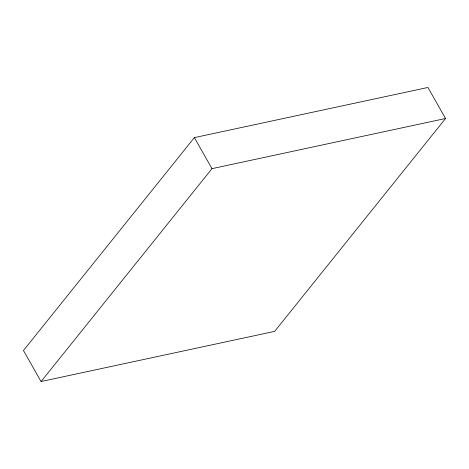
<?xml version="1.0" encoding="UTF-8"?>
<svg xmlns="http://www.w3.org/2000/svg" width="469" height="469" viewBox="0 0 469 469"><rect width="100%" height="100%" fill="white"/><g stroke="black" fill="none" stroke-linecap="round" stroke-linejoin="round"><path stroke-width="0.7" d="M194.365 137.622L23.45 350.501L41.073 381.526L274.635 331.378L445.55 118.499L427.927 87.474L194.365 137.622L211.988 168.652L41.073 381.526M211.988 168.652L445.55 118.499"/></g></svg>
